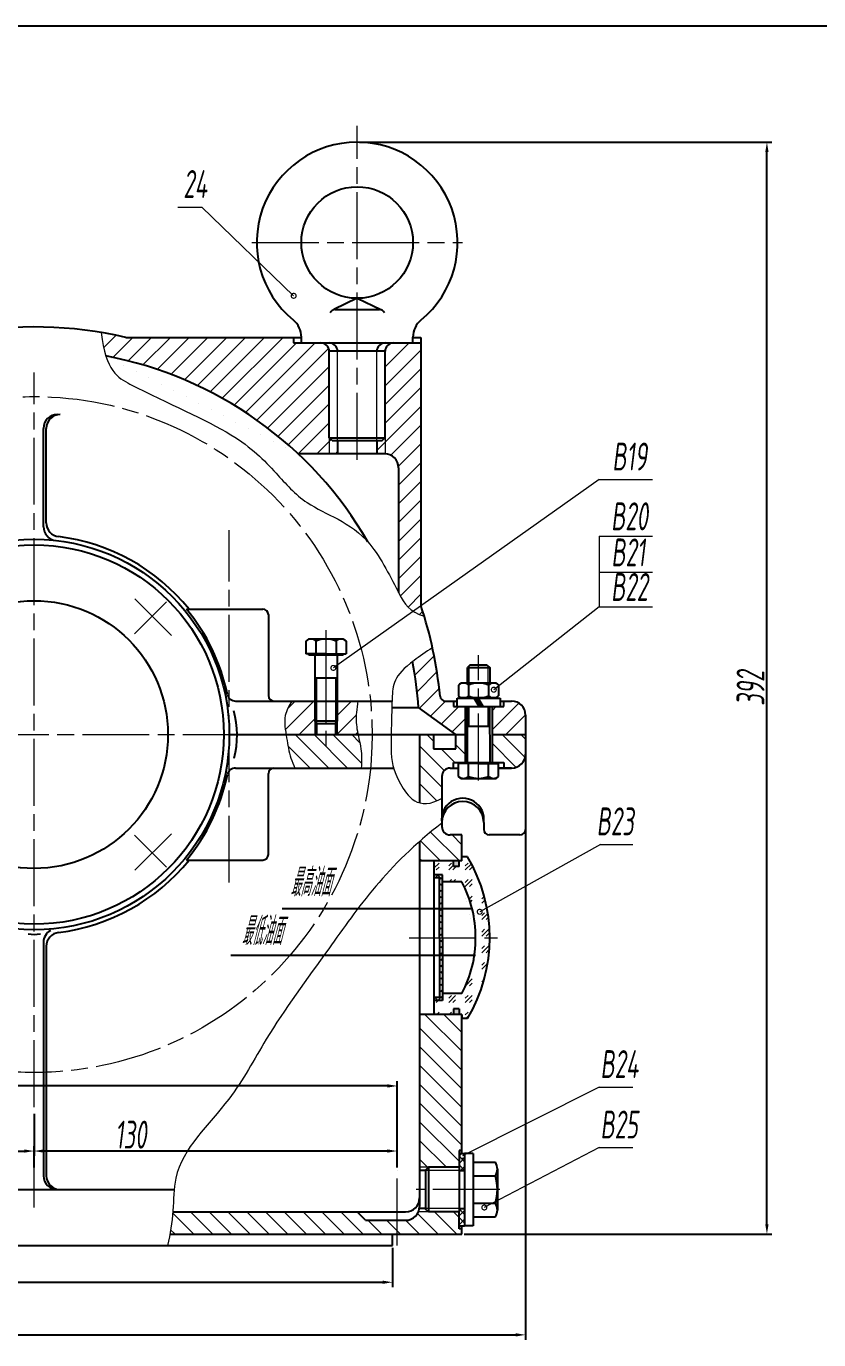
# Model space of a CAD drawing. Extents: x -500 to 7960, y -6170 to 1582.
# Drawn here: x 633.9 to 917.9, y -113.8 to 357.1 of the extents above; entities that cross this region are included whole.
import ezdxf

# ---------------------------------------------------------------- set-up
doc = ezdxf.new("R2010")
doc.units = 0
doc.linetypes.add('ACAD_ISO08W100', pattern=[36, 24, -3, 6, -3])
doc.layers.get('0').update_dxf_attribs({"linetype": 'CONTINUOUS'})
doc.layers.get('Defpoints').update_dxf_attribs({"linetype": 'CONTINUOUS'})
for name, color, linetype, lineweight in [('zhongxin', 1, 'ACAD_ISO08W100', 9), ('标注', 5, 'CONTINUOUS', 9), ('粗实线', 7, 'CONTINUOUS', 25), ('细实线 波浪线', 3, 'CONTINUOUS', 9)]:
    doc.layers.add(name, color=color, linetype=linetype, lineweight=lineweight)
doc.styles.get("Standard").update_dxf_attribs({"font": 'gbenor.shx', "width": 0.7, "oblique": 7, "height": 10, "bigfont": 'gbcbig.shx'})
doc.styles.add('窄字宽', font='gbeitc.shx', dxfattribs={"width": 0.5, "oblique": 7, "bigfont": 'gbcbig.shx'})
doc.dimstyles.new('GB-35', dxfattribs={"dimtxt": 4.5, "dimasz": 3.5, "dimexe": 1.75, "dimexo": 0.875, "dimgap": 0.875, "dimtad": 1, "dimdsep": 46, "dimtxsty": 'Standard', "dimcen": 3.5, "dimadec": 0, "dimazin": 0, "dimtfac": 0.7, "dimtmove": 0, "dimatfit": 3, "dimfxl": 1, "dimtzin": 0, "dimarcsym": 0})
pattern_1 = [(45, (-1444.4283, -665.3293), (-3.367596, 3.367596), [])]
pattern_2 = [(45, (34.9157, 3547.1877), (-1.122532, 1.122532), []), (135, (34.9157, 3547.1877), (-1.122532, -1.122532), [])]
pattern_3 = [(45, (36.9157, 3547.1877), (5.939697, -6e-16), [3.5, -4.9]), (45, (38.4006, 3547.1877), (5.939697, -6e-16), [1.4, -7]), (45, (36.9157, 3548.6726), (5.939697, -6e-16), [1.4, -7])]
pattern_4 = [(135, (-1444.4283, -665.3293), (-3.367596, -3.367596), [])]

# ---------------------------------------------------------------- blocks, each defined once
blk = doc.blocks.new('*D194')
at = {"layer": 'Defpoints', "color": 0, "transparency": 16777216}
for p in [(486.77, -31.92), (636.69, -31.92), (636.69, -46.15)]:
    blk.add_point(p, dxfattribs=at)
at = {"layer": '标注', "color": 0, "lineweight": -2, "transparency": 16777216}
for p, q in [((486.77, -32.79), (486.77, -47.9)), ((636.69, -32.79), (636.69, -47.9)), ((490.27, -46.15), (633.19, -46.15))]:
    blk.add_line(p, q, dxfattribs=at)
at = {"layer": '标注', "color": 0, "transparency": 16777216}
for points in [[(490.27, -45.57), (490.27, -46.73), (486.77, -46.15)], [(633.19, -45.57), (633.19, -46.73), (636.69, -46.15)]]:
    blk.add_solid(points, dxfattribs=at)
at = {"layer": '标注', "color": 0, "transparency": 16777216, "insert": (561.73, -40.27), "char_height": 10, "attachment_point": 5}
blk.add_mtext('150%%P0.0315', dxfattribs=at)
blk = doc.blocks.new('*D195')
at = {"layer": 'Defpoints', "color": 0, "transparency": 16777216}
for p in [(636.69, -46.15), (636.69, -52.97), (766.85, -52.97)]:
    blk.add_point(p, dxfattribs=at)
at = {"layer": '标注', "color": 0, "lineweight": -2, "transparency": 16777216}
for p, q in [((636.69, -52.1), (636.69, -44.4)), ((763.35, -46.15), (640.19, -46.15)), ((766.85, -52.1), (766.85, -44.4))]:
    blk.add_line(p, q, dxfattribs=at)
at = {"layer": '标注', "color": 0, "transparency": 16777216}
for points in [[(640.19, -45.57), (640.19, -46.73), (636.69, -46.15)], [(763.35, -45.57), (763.35, -46.73), (766.85, -46.15)]]:
    blk.add_solid(points, dxfattribs=at)
at = {"layer": '标注', "color": 0, "transparency": 16777216, "insert": (671.4, -40.27), "char_height": 10, "attachment_point": 5}
blk.add_mtext('130', dxfattribs=at)
blk = doc.blocks.new('*D196')
at = {"layer": 'Defpoints', "color": 0, "transparency": 16777216}
for p in [(383.5, -22.81), (383.5, -44), (766.85, -52.97)]:
    blk.add_point(p, dxfattribs=at)
at = {"layer": '标注', "color": 0, "lineweight": -2, "transparency": 16777216}
for p, q in [((383.5, -43.12), (383.5, -21.06)), ((763.35, -22.81), (387, -22.81)), ((766.85, -52.1), (766.85, -21.06))]:
    blk.add_line(p, q, dxfattribs=at)
at = {"layer": '标注', "color": 0, "transparency": 16777216}
for points in [[(387, -22.22), (387, -23.39), (383.5, -22.81)], [(763.35, -22.22), (763.35, -23.39), (766.85, -22.81)]]:
    blk.add_solid(points, dxfattribs=at)
at = {"layer": '标注', "color": 0, "transparency": 16777216, "insert": (575.18, -16.93), "char_height": 10, "attachment_point": 5}
blk.add_mtext('383', dxfattribs=at)
blk = doc.blocks.new('*D197')
at = {"layer": 'Defpoints', "color": 0, "transparency": 16777216}
for p in [(367.5, -79.98), (765.2, -79.98), (765.2, -93.2)]:
    blk.add_point(p, dxfattribs=at)
at = {"layer": '标注', "color": 0, "lineweight": -2, "transparency": 16777216}
for p, q in [((367.5, -80.86), (367.5, -94.95)), ((765.2, -80.86), (765.2, -94.95)), ((371, -93.2), (761.7, -93.2))]:
    blk.add_line(p, q, dxfattribs=at)
at = {"layer": '标注', "color": 0, "transparency": 16777216}
for points in [[(371, -92.62), (371, -93.78), (367.5, -93.2)], [(761.7, -92.62), (761.7, -93.78), (765.2, -93.2)]]:
    blk.add_solid(points, dxfattribs=at)
at = {"layer": '标注', "color": 0, "transparency": 16777216, "insert": (566.35, -87.33), "char_height": 10, "attachment_point": 5}
blk.add_mtext('398', dxfattribs=at)
blk = doc.blocks.new('*D198')
at = {"layer": 'Defpoints', "color": 0, "transparency": 16777216}
for p in [(812.85, 82.68), (262.89, 24.18), (812.85, -112.05)]:
    blk.add_point(p, dxfattribs=at)
at = {"layer": '标注', "color": 0, "lineweight": -2, "transparency": 16777216}
for p, q in [((812.85, 81.81), (812.85, -113.8)), ((262.89, 23.31), (262.89, -113.8)), ((266.39, -112.05), (809.35, -112.05))]:
    blk.add_line(p, q, dxfattribs=at)
at = {"layer": '标注', "color": 0, "transparency": 16777216}
for points in [[(266.39, -111.47), (266.39, -112.64), (262.89, -112.05)], [(809.35, -111.47), (809.35, -112.64), (812.85, -112.05)]]:
    blk.add_solid(points, dxfattribs=at)
at = {"layer": '标注', "color": 0, "transparency": 16777216, "insert": (567.49, -106.18), "char_height": 10, "attachment_point": 5}
blk.add_mtext('550', dxfattribs=at)
blk = doc.blocks.new('_DotSmall')
at = {"color": 0, "linetype": 'ByBlock', "const_width": 0.5}
blk.add_lwpolyline([(-0.0625, 0, 1), (0.0625, 0, 1)], format="xyb", close=True, dxfattribs=at)
blk = doc.blocks.new('*D249')
at = {"layer": 'Defpoints', "color": 0, "transparency": 16777216}
for p in [(752.51, 315.6), (899.37, 315.6), (790.03, -75.98)]:
    blk.add_point(p, dxfattribs=at)
at = {"layer": '标注', "color": 0, "lineweight": -2, "transparency": 16777216}
for p, q in [((753.38, 315.6), (901.12, 315.6)), ((899.37, -72.48), (899.37, 312.1)), ((790.91, -75.98), (901.12, -75.98))]:
    blk.add_line(p, q, dxfattribs=at)
at = {"layer": '标注', "color": 0, "transparency": 16777216}
for points in [[(898.79, 312.1), (899.95, 312.1), (899.37, 315.6)], [(898.79, -72.48), (899.95, -72.48), (899.37, -75.98)]]:
    blk.add_solid(points, dxfattribs=at)
at = {"layer": '标注', "color": 0, "transparency": 16777216, "insert": (893.5, 119.81), "char_height": 10, "attachment_point": 5, "rotation": 90}
blk.add_mtext('392', dxfattribs=at)

msp = doc.modelspace()

# ---------------------------------------------------------------- hatches: boundary and pattern name
at = {"layer": '细实线 波浪线'}
h = msp.add_hatch(dxfattribs=at)
h.set_pattern_fill('ANSI31', color=256, scale=1.5)
h.set_pattern_definition(pattern_1)
edge = h.paths.add_edge_path()
edge.add_arc((739.508, 240.595), 3, 0, 90)
edge.add_line((739.508, 243.595), (732.508, 243.595))
edge.add_line((732.508, 243.595), (729.694, 243.595))
edge.add_line((729.694, 243.595), (729.694, 245.595))
edge.add_line((729.694, 245.595), (669.608, 245.595))
edge.add_arc((636.686, 103.185), 146.167, 76.98342, 80.52798)
edge.add_spline(control_points=[(660.741, 247.358), (661.144, 243.892), (661.718, 241.143), (662.419, 238.934)], knot_values=[9.209174, 9.209174, 9.209174, 9.209174, 11.0254562, 11.0254562, 11.0254562, 11.0254562], degree=3, periodic=0)
edge.add_arc((636.686, 103.185), 138.167, 46.76246, 79.26628, ccw=False)
edge.add_line((731.334, 203.842), (742.508, 203.842))
edge.add_line((742.508, 203.842), (742.508, 209.595))
edge.add_line((742.508, 209.595), (742.508, 240.595))
h.paths.add_polyline_path([(745.508, 208.595), (743.508, 208.595), (742.508, 209.595), (742.508, 203.842), (745.508, 203.842)])
edge = h.paths.add_edge_path()
edge.add_line((775.322, 243.595), (765.508, 243.595))
edge.add_arc((765.508, 240.595), 3, 90, 180)
edge.add_line((762.508, 240.595), (762.508, 209.595))
edge.add_line((762.508, 209.595), (762.508, 203.838))
edge.add_arc((762.322, 198.842), 5, 0, 87.8688, ccw=False)
edge.add_line((767.322, 198.842), (767.322, 154.169))
edge.add_spline(control_points=[(767.322, 154.169), (767.41, 154.002), (769.4, 150.211), (771.128, 147.245), (776.561, 145.609)], knot_values=[109.9490929, 109.9490929, 109.9490929, 109.9490929, 110.358329, 119.2878236, 119.2878236, 119.2878236, 119.2878236], degree=3, periodic=0)
edge.add_arc((636.686, 103.185), 146.167, 16.87262, 18.47222)
edge.add_line((775.322, 149.497), (775.322, 243.595))
h.paths.add_polyline_path([(762.508, 209.595), (761.508, 208.595), (759.508, 208.595), (759.508, 203.842), (762.322, 203.842, -0.0092994), (762.508, 203.838)])
h = msp.add_hatch(dxfattribs=at)
h.set_pattern_fill('ANSI31', color=256, scale=1.5)
h.set_pattern_definition(pattern_1)
edge = h.paths.add_edge_path()
edge.add_line((434.27, 146.185), (433.07, 146.185))
edge.add_line((433.07, 146.185), (429.77, 146.185))
edge.add_line((429.77, 146.185), (429.77, 148.185))
edge.add_line((429.77, 148.185), (428.77, 148.185))
edge.add_arc((428.77, 146.185), 2, 90, 180)
edge.add_line((426.77, 146.185), (426.77, 123))
edge.add_spline(control_points=[(426.77, 123), (429.044, 123.987), (431.583, 124.535), (434.27, 125.197)], knot_values=[0, 0, 0, 0, 7.4713605, 7.4713605, 7.4713605, 7.4713605], degree=3, periodic=0)
edge.add_line((434.27, 125.197), (434.27, 146.185))
edge = h.paths.add_edge_path()
edge.add_spline(control_points=[(447.27, 130.96), (449.341, 132.483), (455.079, 137.606), (456.638, 141.458), (458.141, 145.584), (458.937, 147.422), (459.23, 148.185)], knot_values=[18.9977529, 18.9977529, 18.9977529, 18.9977529, 24.6611668, 36.1696556, 39.6723661, 42.109169, 42.109169, 42.109169, 42.109169], degree=3, periodic=0)
edge.add_line((459.23, 148.185), (451.77, 148.185))
edge.add_line((451.77, 148.185), (451.77, 146.185))
edge.add_line((451.77, 146.185), (447.27, 146.185))
edge.add_line((447.27, 146.185), (447.27, 130.96))
edge = h.paths.add_edge_path()
edge.add_line((737.33, 115.185), (729.185, 115.185))
edge.add_spline(control_points=[(729.185, 115.185), (728.085, 113.53), (726.025, 109.829), (726.625, 105.508), (727.02, 103.185)], knot_values=[2.3109529, 2.3109529, 2.3109529, 2.3109529, 8.0881894, 14.9499465, 14.9499465, 14.9499465, 14.9499465], degree=3, periodic=0)
edge.add_line((727.02, 103.185), (737.33, 103.185))
edge.add_line((737.33, 103.185), (737.33, 108.033))
edge.add_line((737.33, 108.033), (737.33, 115.185))
edge = h.paths.add_edge_path()
edge.add_spline(control_points=[(752.814, 103.185), (752.666, 103.87), (752.152, 106.491), (752.068, 110.555), (752.552, 113.844), (752.781, 115.185)], knot_values=[2.0573073, 2.0573073, 2.0573073, 2.0573073, 4.1556404, 10.0495129, 14.1272959, 14.1272959, 14.1272959, 14.1272959], degree=3, periodic=0)
edge.add_line((752.781, 115.185), (745.33, 115.185))
edge.add_line((745.33, 115.185), (745.33, 108.033))
edge.add_line((745.33, 108.033), (745.33, 103.185))
edge.add_line((745.33, 103.185), (752.814, 103.185))
h.paths.add_polyline_path([(737.93, 107.433), (737.33, 108.033), (737.33, 103.185), (737.93, 103.185)])
h.paths.add_polyline_path([(745.33, 108.033), (744.73, 107.433), (744.73, 103.185), (745.33, 103.185)])
h = msp.add_hatch(dxfattribs=at)
h.set_pattern_fill('ANSI31', color=256, scale=1.5)
h.set_pattern_definition(pattern_1)
edge = h.paths.add_edge_path()
edge.add_spline(control_points=[(779.499, 134.32), (777.123, 132.773), (774.555, 131.025), (772.541, 129.488), (772.354, 129.344)], knot_values=[0.755868, 0.755868, 0.755868, 0.755868, 1, 1.0257589, 1.0257589, 1.0257589, 1.0257589], degree=3, periodic=0)
edge.add_arc((636.686, 103.185), 138.167, 4.03242, 10.91371, ccw=False)
edge.add_line((774.511, 112.901), (787.853, 103.185))
edge.add_line((787.853, 103.185), (791.201, 103.185))
edge.add_line((791.201, 103.185), (791.201, 113.185))
edge.add_line((791.201, 113.185), (788.322, 113.185))
edge.add_line((788.322, 113.185), (787.022, 113.185))
edge.add_line((787.022, 113.185), (787.022, 115.185))
edge.add_line((787.022, 115.185), (784.19, 115.185))
edge.add_arc((784.19, 117.185), 2, 185.42186, 270, ccw=False)
edge.add_arc((636.686, 103.185), 146.167, 5.42186, 12.29892)
edge = h.paths.add_edge_path()
edge.add_arc((807.853, 110.185), 5, 360, 450)
edge.add_line((807.853, 115.185), (805.022, 115.185))
edge.add_line((805.022, 115.185), (805.022, 113.185))
edge.add_line((805.022, 113.185), (800.843, 113.185))
edge.add_line((800.843, 113.185), (800.843, 103.185))
edge.add_line((800.843, 103.185), (812.853, 103.185))
edge.add_line((812.853, 103.185), (812.853, 110.185))
h = msp.add_hatch(color=256, dxfattribs=at)
h.dxf.hatch_style = 1
h.paths.add_polyline_path([(796.022, 115.962), (796.022, 113.462), (796.182, 113.185), (797.625, 113.185)])
h.paths.add_polyline_path([(796.022, 115.962), (795.836, 116.285), (794.392, 116.285), (796.022, 113.462)])
h = msp.add_hatch(dxfattribs=at)
h.set_pattern_fill('ANSI31', color=256, scale=1.5, angle=90)
h.set_pattern_definition(pattern_4)
edge = h.paths.add_edge_path()
edge.add_spline(control_points=[(434.27, 77.585), (431.774, 78.435), (429.272, 79.237), (426.77, 80.04)], knot_values=[0, 0, 0, 0, 7.9180657, 7.9180657, 7.9180657, 7.9180657], degree=3, periodic=0)
edge.add_line((426.77, 80.04), (426.77, 60.185))
edge.add_arc((428.77, 60.185), 2, 180, 270)
edge.add_line((428.77, 58.185), (429.77, 58.185))
edge.add_line((429.77, 58.185), (429.77, 60.185))
edge.add_line((429.77, 60.185), (434.27, 60.185))
edge.add_line((434.27, 60.185), (434.27, 77.585))
edge = h.paths.add_edge_path()
edge.add_spline(control_points=[(461.558, 58.185), (461.192, 58.915), (460.217, 60.665), (455.636, 64.357), (452.02, 69.22), (448.061, 71.791), (447.27, 72.248)], knot_values=[21.912166, 21.912166, 21.912166, 21.912166, 24.3489689, 27.8516794, 39.3601681, 42.109169, 42.109169, 42.109169, 42.109169], degree=3, periodic=0)
edge.add_line((447.27, 72.248), (447.27, 60.185))
edge.add_line((447.27, 60.185), (451.77, 60.185))
edge.add_line((451.77, 60.185), (451.77, 58.185))
edge.add_line((451.77, 58.185), (461.558, 58.185))
edge = h.paths.add_edge_path()
edge.add_spline(control_points=[(753.947, 91.185), (754.117, 93.514), (754.216, 97.56), (753.179, 101.49), (752.814, 103.185)], knot_values=[14.1272959, 14.1272959, 14.1272959, 14.1272959, 21.0762701, 26.2604767, 26.2604767, 26.2604767, 26.2604767], degree=3, periodic=0)
edge.add_line((752.814, 103.185), (727.02, 103.185))
edge.add_spline(control_points=[(727.02, 103.185), (727.087, 102.791), (727.598, 99.884), (728.218, 95.811), (729.633, 92.349), (730.166, 91.185)], knot_values=[14.9499465, 14.9499465, 14.9499465, 14.9499465, 16.1124938, 23.5496564, 27.3860585, 27.3860585, 27.3860585, 27.3860585], degree=3, periodic=0)
edge.add_line((730.166, 91.185), (753.947, 91.185))
h = msp.add_hatch(dxfattribs=at)
h.set_pattern_fill('ANSI31', color=256, scale=1.5, angle=90)
h.set_pattern_definition(pattern_4)
edge = h.paths.add_edge_path()
edge.add_line((787.022, 93.185), (791.201, 93.185))
edge.add_line((791.201, 93.185), (791.201, 103.185))
edge.add_line((791.201, 103.185), (787.853, 103.185))
edge.add_line((787.853, 103.185), (787.853, 98.031))
edge.add_line((787.853, 98.031), (779.853, 98.031))
edge.add_line((779.853, 98.031), (779.853, 103.185))
edge.add_line((779.853, 103.185), (774.853, 103.185))
edge.add_arc((636.686, 103.185), 138.167, -0.06353, 0, ccw=False)
edge.add_line((774.853, 103.031), (774.853, 78.715))
edge.add_spline(control_points=[(774.853, 78.715), (776.93, 78.139), (779.534, 78.43), (782.853, 80.273)], knot_values=[4.4945503, 4.4945503, 4.4945503, 4.4945503, 4.7979796, 4.7979796, 4.7979796, 4.7979796], degree=3, periodic=0)
edge.add_line((782.853, 80.273), (782.853, 88.185))
edge.add_arc((785.853, 88.185), 3, 90, 180, ccw=False)
edge.add_line((785.853, 91.185), (787.022, 91.185))
edge.add_line((787.022, 91.185), (787.022, 93.185))
h.paths.add_polyline_path([(812.853, 103.185), (800.843, 103.185), (800.843, 93.185), (802.166, 93.185), (805.022, 93.185), (805.022, 91.185), (807.853, 91.185, 0.4142136), (812.853, 96.185)])
h = msp.add_hatch(dxfattribs=at)
h.set_pattern_fill('ANSI31', color=256, scale=1.5, angle=90)
h.set_pattern_definition(pattern_4)
edge = h.paths.add_edge_path()
edge.add_line((790.033, 57.85), (790.033, 59.35))
edge.add_line((790.033, 59.35), (790.033, 67.185))
edge.add_line((790.033, 67.185), (785.853, 67.185))
edge.add_arc((785.853, 70.185), 3, 180, 270, ccw=False)
edge.add_line((782.853, 70.185), (782.853, 71.426))
edge.add_spline(control_points=[(782.853, 71.426), (780.003, 69.239), (777.346, 67.044), (774.853, 64.845)], knot_values=[6.2259009, 6.2259009, 6.2259009, 6.2259009, 13.5957956, 13.5957956, 13.5957956, 13.5957956], degree=3, periodic=0)
edge.add_line((774.853, 64.845), (774.853, 57.85))
edge.add_line((774.853, 57.85), (790.033, 57.85))
h.paths.add_polyline_path([(774.853, -51.982), (778.033, -51.982), (789.033, -51.982), (789.033, -45.982), (790.033, -45.982), (790.033, 2.85), (774.853, 2.85)])
edge = h.paths.add_edge_path()
edge.add_line((790.033, -75.982), (790.033, -73.982))
edge.add_line((790.033, -73.982), (789.033, -73.982))
edge.add_line((789.033, -73.982), (789.033, -67.982))
edge.add_line((789.033, -67.982), (778.033, -67.982))
edge.add_line((778.033, -67.982), (774.436, -67.982))
edge.add_arc((769.853, -65.982), 5, 270, 336.42182, ccw=False)
edge.add_line((769.853, -70.982), (755.474, -70.982))
edge.add_line((755.474, -70.982), (752.474, -67.982))
edge.add_line((752.474, -67.982), (686.439, -67.982))
edge.add_spline(control_points=[(686.439, -67.982), (686.22, -70.681), (685.839, -73.343), (685.362, -75.982)], knot_values=[166.2816614, 166.2816614, 166.2816614, 166.2816614, 174.3285092, 174.3285092, 174.3285092, 174.3285092], degree=3, periodic=0)
edge.add_line((685.362, -75.982), (790.033, -75.982))
h = msp.add_hatch(dxfattribs=at)
h.set_pattern_fill('GOST_GLASS', color=256, scale=0.7)
h.set_pattern_definition(pattern_3)
edge = h.paths.add_edge_path()
edge.add_line((794.921, 30.35), (800.033, 30.35))
edge.add_arc((743.471, 30.35), 56.562, 360, 390.84432)
edge.add_line((792.033, 59.35), (790.033, 59.35))
edge.add_line((790.033, 59.35), (790.033, 57.85))
edge.add_line((790.033, 57.85), (789.033, 57.85))
edge.add_line((789.033, 57.85), (789.033, 55.85))
edge.add_line((789.033, 55.85), (787.033, 55.85))
edge.add_line((787.033, 55.85), (787.033, 57.85))
edge.add_line((787.033, 57.85), (780.033, 57.85))
edge.add_line((780.033, 57.85), (780.033, 52.85))
edge.add_line((780.033, 52.85), (785.033, 52.85))
edge.add_line((785.033, 52.85), (785.033, 50.35))
edge.add_line((785.033, 50.35), (790.033, 50.35))
edge.add_arc((753.841, 30.908), 41.084, -0.77799, 28.24396, ccw=False)
h = msp.add_hatch(color=256, dxfattribs=at)
h.dxf.hatch_style = 1
h.paths.add_polyline_path([(787.033, 55.85), (787.033, 57.85), (789.033, 57.85), (789.033, 55.85)])
h.paths.add_polyline_path([(787.033, 2.85), (787.033, 4.85), (789.033, 4.85), (789.033, 2.85)])
h = msp.add_hatch(dxfattribs=at)
h.set_pattern_fill('ANSI37', color=256, scale=0.5)
h.set_pattern_definition(pattern_2)
h.paths.add_polyline_path([(782.033, 30.35), (783.033, 30.35), (783.033, 52.85), (780.033, 52.85), (780.033, 51.85), (782.033, 51.85)])
h = msp.add_hatch(dxfattribs=at)
h.set_pattern_fill('GOST_GLASS', color=256, scale=0.7)
h.set_pattern_definition(pattern_3)
edge = h.paths.add_edge_path()
edge.add_line((794.921, 30.35), (800.033, 30.35))
edge.add_arc((743.471, 30.35), 56.562, -30.84432, 0, ccw=False)
edge.add_line((792.033, 1.35), (790.033, 1.35))
edge.add_line((790.033, 1.35), (790.033, 2.85))
edge.add_line((790.033, 2.85), (789.033, 2.85))
edge.add_line((789.033, 2.85), (789.033, 4.85))
edge.add_line((789.033, 4.85), (787.033, 4.85))
edge.add_line((787.033, 4.85), (787.033, 2.85))
edge.add_line((787.033, 2.85), (780.033, 2.85))
edge.add_line((780.033, 2.85), (780.033, 7.85))
edge.add_line((780.033, 7.85), (785.033, 7.85))
edge.add_line((785.033, 7.85), (785.033, 10.35))
edge.add_line((785.033, 10.35), (790.033, 10.35))
edge.add_arc((753.841, 29.793), 41.084, 331.75604, 360.77799)
h = msp.add_hatch(dxfattribs=at)
h.set_pattern_fill('ANSI37', color=256, scale=0.5)
h.set_pattern_definition(pattern_2)
h.paths.add_polyline_path([(782.033, 30.35), (783.033, 30.35), (783.033, 7.85), (780.033, 7.85), (780.033, 8.85), (782.033, 8.85)])
h = msp.add_hatch(dxfattribs=at)
h.set_pattern_fill('ANSI37', color=256, scale=0.7)
h.set_pattern_definition([(45, (-1444.4283, -665.3293), (-1.5715448, 1.5715448), []), (135, (-1444.4283, -665.3293), (-1.5715448, -1.5715448), [])])
h.paths.add_polyline_path([(791.033, -46.982), (789.033, -46.982), (789.033, -51.982), (789.033, -53.182), (791.033, -53.182)])
h.paths.add_polyline_path([(789.033, -72.982), (791.033, -72.982), (791.033, -66.782), (789.033, -66.782), (789.033, -67.982)])

# ---------------------------------------------------------------- linework, layer by layer
for p, q in [((735.023, 137.405), (734.14, 136.695)), ((734.14, 136.695), (734.14, 132.105)), ((747.638, 137.405), (735.023, 137.405)), ((737.735, 136.695), (737.735, 132.105)), ((744.925, 136.695), (744.925, 132.105)), ((747.638, 137.405), (748.52, 136.695)), ((748.52, 136.695), (748.52, 132.105)), ((741.33, 132.105), (734.14, 132.105)), ((735.186, 131.705), (735.186, 132.105)), ((741.33, 132.105), (748.52, 132.105)), ((747.475, 131.705), (747.475, 132.105)), ((747.475, 131.705), (735.186, 131.705)), ((737.33, 131.705), (737.33, 108.033)), ((745.33, 131.705), (745.33, 108.033)), ((793.022, 128.185), (792.022, 127.185)), ((792.022, 121.61), (792.022, 127.185)), ((793.022, 128.185), (799.022, 128.185)), ((793.022, 128.185), (799.022, 128.185)), ((799.022, 128.185), (800.022, 127.185)), ((745.33, 123.349), (737.33, 123.349)), ((789.714, 121.61), (788.832, 120.9)), ((788.832, 120.9), (788.832, 117.02)), ((802.329, 121.61), (789.714, 121.61)), ((792.427, 120.9), (792.427, 117.02)), ((799.617, 120.9), (799.617, 117.02)), ((802.329, 121.61), (803.212, 120.9)), ((803.212, 120.9), (803.212, 117.02)), ((789.714, 116.31), (788.832, 117.02)), ((802.329, 116.31), (789.714, 116.31)), ((792.022, 116.285), (792.022, 116.31)), ((792.022, 93.185), (792.022, 113.185)), ((802.329, 116.31), (803.212, 117.02)), ((738.33, 107.033), (737.33, 108.033)), ((744.33, 107.033), (738.33, 107.033)), ((744.33, 107.033), (738.33, 107.033)), ((744.33, 107.033), (745.33, 108.033)), ((792.022, 106.185), (800.022, 106.185)), ((788.832, 88.195), (788.832, 92.785)), ((796.022, 92.785), (788.832, 92.785)), ((789.877, 93.185), (802.166, 93.185)), ((789.877, 93.185), (789.877, 92.785)), ((792.427, 88.195), (792.427, 92.785)), ((796.022, 92.785), (803.212, 92.785)), ((799.617, 88.195), (799.617, 92.785)), ((802.166, 93.185), (802.166, 92.785)), ((803.212, 88.195), (803.212, 92.785)), ((789.714, 87.485), (788.832, 88.195)), ((789.714, 87.485), (802.329, 87.485)), ((802.329, 87.485), (803.212, 88.195))]:
    msp.add_line(p, q)
for centre, radius, start, end in [((735.938, 134.774), 2.63, 46.89265, 133.10735), ((741.33, 128.279), 9.151, 66.86849, 113.13151), ((746.723, 134.774), 2.63, 46.89265, 133.10735), ((790.629, 118.98), 2.63, 46.89265, 133.10735), ((796.022, 112.485), 9.151, 66.86849, 113.13151), ((801.414, 118.98), 2.63, 46.89265, 133.10735), ((790.629, 118.941), 2.63, 226.89265, 313.10735), ((796.022, 125.436), 9.151, 246.86849, 293.13151), ((801.414, 118.941), 2.63, 226.89265, 313.10735), ((801.414, 118.941), 2.63, 226.89265, 313.10735), ((790.629, 90.115), 2.63, 226.89265, 313.10735), ((796.022, 96.941), 9.456, 247.65611, 292.34389), ((801.414, 90.115), 2.63, 226.89265, 313.10735)]:
    msp.add_arc(centre, radius, start, end)
at = {"layer": 'zhongxin'}
for p, q in [((752.508, 201.651), (752.508, 321.442)), ((714.76, 279.595), (790.256, 279.595)), ((636.686, -66.383), (636.686, 232.983)), ((706.686, 50.096), (706.686, 176.506)), ((684.163, 150.764), (672.647, 139.249)), ((685.903, 138.727), (672.842, 151.787)), ((741.33, 140.566), (741.33, 105.73)), ((741.33, 131.527), (741.33, 99.071)), ((796.022, 86.716), (796.022, 131.657)), ((438.012, 103.185), (720.319, 103.185)), ((684.163, 55.605), (672.647, 67.12)), ((685.903, 67.642), (672.842, 54.582)), ((771.143, 30.35), (802.801, 30.35)), ((766.853, -79.982), (766.853, -52.971)), ((803.609, -59.982), (773.609, -59.982))]:
    msp.add_line(p, q, dxfattribs=at)
msp.add_circle((636.686, 103.185), 121.167, dxfattribs=at)
at = {"layer": '标注'}
for p, q in [((688.258, 292.295), (696.791, 292.295)), ((696.791, 292.295), (729.746, 260.495)), ((839.273, 194.577), (743.97, 127.085)), ((839.273, 194.577), (858.306, 194.577)), ((839.292, 174.304), (839.273, 148.97)), ((839.292, 174.304), (858.306, 174.304)), ((839.292, 161.358), (858.306, 161.358)), ((839.273, 148.97), (801.484, 119.266)), ((839.273, 148.97), (858.306, 148.97)), ((839.674, 63.768), (796.428, 39.639)), ((839.674, 63.768), (851.365, 63.768)), ((839.273, -23.255), (790.213, -47.911)), ((839.273, -23.255), (851.365, -23.255)), ((839.273, -44.929), (798.085, -66.39)), ((839.273, -44.929), (851.365, -44.929))]:
    msp.add_line(p, q, dxfattribs=at)
at = {"layer": '粗实线'}
for p, q in [((1743.878, 357.14), (61.878, 357.14)), ((752.508, 259.595), (744.16, 255.531)), ((752.508, 259.595), (760.972, 255.539)), ((744.662, 255.595), (760.502, 255.595)), ((669.608, 245.595), (732.508, 245.595)), ((729.694, 245.595), (729.694, 243.595)), ((732.508, 243.595), (732.508, 245.654)), ((772.508, 243.595), (772.508, 245.654)), ((772.508, 245.595), (775.322, 245.595)), ((775.322, 245.595), (775.322, 149.497)), ((729.694, 243.595), (775.322, 243.595)), ((732.508, 243.595), (772.508, 243.595)), ((742.508, 209.595), (742.508, 240.595)), ((762.508, 240.595), (742.508, 240.595)), ((762.508, 209.595), (762.508, 240.595)), ((640.086, 177.713), (640.086, 212.95)), ((641.086, 179.105), (641.086, 212.95)), ((742.508, 209.595), (762.508, 209.595)), ((743.508, 208.595), (742.508, 209.595)), ((743.508, 208.595), (761.508, 208.595)), ((745.508, 208.595), (745.508, 203.842)), ((759.508, 208.595), (759.508, 203.842)), ((761.508, 208.595), (762.508, 209.595)), ((762.322, 203.842), (731.334, 203.842)), ((767.322, 198.842), (767.322, 154.169)), ((691.336, 148.185), (718.686, 148.185)), ((720.686, 146.185), (720.686, 117.185)), ((792.022, 127.185), (800.022, 127.185)), ((800.022, 127.185), (800.086, 121.61)), ((708.938, 115.185), (765.027, 115.185)), ((784.19, 115.185), (788.322, 115.185)), ((787.022, 115.185), (787.022, 113.185)), ((787.022, 113.185), (805.022, 113.185)), ((788.322, 113.185), (788.322, 116.285)), ((788.322, 116.285), (803.722, 116.285)), ((788.322, 113.185), (803.722, 113.185)), ((791.201, 113.185), (791.201, 93.185)), ((796.182, 113.185), (794.392, 116.285)), ((797.625, 113.185), (795.836, 116.285)), ((799.98, 113.185), (800.098, 93.185)), ((800.843, 113.185), (800.843, 93.185)), ((803.722, 116.285), (803.722, 113.185)), ((803.722, 115.185), (807.853, 115.185)), ((805.022, 113.185), (805.022, 115.185)), ((764.946, 112.901), (774.511, 112.901)), ((787.853, 103.185), (774.511, 112.901)), ((812.853, 110.185), (812.853, 96.185)), ((745.33, 108.033), (737.33, 108.033)), ((737.93, 107.433), (737.93, 103.185)), ((744.73, 107.433), (744.73, 103.185)), ((706.686, 103.185), (791.201, 103.185)), ((774.853, 103.031), (774.853, 78.715)), ((779.853, 103.185), (779.853, 98.031)), ((787.853, 98.031), (787.853, 103.185)), ((800.843, 103.185), (812.853, 103.185)), ((800.843, 103.185), (812.853, 103.185)), ((779.853, 98.031), (787.853, 98.031)), ((812.853, 96.185), (812.853, 69.185)), ((708.938, 91.185), (765.566, 91.185)), ((785.853, 91.185), (788.832, 91.185)), ((787.022, 91.185), (787.022, 93.185)), ((787.022, 93.185), (805.022, 93.185)), ((807.853, 91.185), (803.212, 91.185)), ((803.212, 91.185), (807.853, 91.185)), ((805.022, 93.185), (805.022, 91.185)), ((720.686, 60.185), (720.686, 89.185)), ((782.853, 88.185), (782.853, 70.185)), ((797.853, 71.685), (797.853, 69.185)), ((790.033, 67.185), (785.853, 67.185)), ((790.033, 57.85), (790.033, 67.185)), ((810.853, 67.185), (799.853, 67.185)), ((774.853, 64.845), (774.853, -65.982)), ((691.336, 58.185), (718.686, 58.185)), ((790.033, 57.85), (774.853, 57.85)), ((780.033, 57.85), (780.033, 2.85)), ((787.033, 55.85), (787.033, 57.85)), ((789.033, 55.85), (789.033, 57.85)), ((790.033, 57.85), (790.033, 59.35)), ((792.033, 59.35), (790.033, 59.35)), ((783.033, 52.85), (780.033, 52.85)), ((782.033, 51.85), (780.033, 51.85)), ((782.033, 30.35), (782.033, 51.85)), ((783.033, 30.35), (783.033, 52.85)), ((789.033, 55.85), (787.033, 55.85)), ((790.033, 50.35), (783.033, 50.35)), ((793.75, 40.662), (725.614, 40.662)), ((640.086, 28.656), (640.086, -54.982)), ((782.033, 30.35), (782.033, 8.85)), ((783.033, 30.35), (783.033, 7.85)), ((641.086, 27.264), (641.086, -54.982)), ((794.925, 23.92), (707.201, 23.92)), ((790.033, 10.35), (783.033, 10.35)), ((782.033, 8.85), (780.033, 8.85)), ((783.033, 7.85), (780.033, 7.85)), ((787.033, 4.85), (787.033, 2.85)), ((789.033, 4.85), (787.033, 4.85)), ((789.033, 4.85), (789.033, 2.85)), ((790.033, 2.85), (774.853, 2.85)), ((790.033, -46.982), (790.033, 2.85)), ((790.033, 2.85), (790.033, 1.35)), ((792.033, 1.35), (790.033, 1.35)), ((789.033, -45.982), (789.033, -51.982)), ((790.033, -45.982), (789.033, -45.982)), ((789.033, -46.982), (791.033, -46.982)), ((794.033, -46.982), (791.033, -46.982)), ((791.033, -46.982), (791.033, -72.982)), ((794.033, -46.982), (794.033, -72.982)), ((794.033, -50.182), (802.033, -50.182)), ((777.033, -53.182), (774.853, -53.182)), ((778.033, -51.982), (777.033, -52.982)), ((777.033, -52.982), (777.033, -66.982)), ((778.033, -51.982), (778.033, -67.982)), ((789.033, -51.982), (778.033, -51.982)), ((789.033, -51.982), (789.033, -67.982)), ((789.033, -53.182), (791.033, -53.182)), ((794.033, -55.082), (802.033, -55.082)), ((802.774, -52.632), (802.774, -67.332)), ((371.502, -59.982), (686.919, -59.982)), ((794.033, -64.882), (802.033, -64.882)), ((686.439, -67.982), (769.853, -67.982)), ((755.474, -70.982), (752.474, -67.982)), ((777.033, -66.782), (774.789, -66.782)), ((778.033, -67.982), (777.033, -66.982)), ((789.033, -67.982), (778.033, -67.982)), ((789.033, -66.782), (791.033, -66.782)), ((789.033, -73.982), (789.033, -67.982)), ((794.033, -69.782), (802.033, -69.782)), ((755.474, -70.982), (769.853, -70.982)), ((789.033, -72.982), (791.033, -72.982)), ((790.033, -73.982), (789.033, -73.982)), ((790.033, -75.982), (790.033, -72.982)), ((794.033, -72.982), (791.033, -72.982)), ((367.502, -79.982), (765.204, -79.982)), ((685.362, -75.982), (790.033, -75.982)), ((765.204, -79.982), (765.204, -75.982))]:
    msp.add_line(p, q, dxfattribs=at)
for centre, radius in [((752.508, 279.595), 20), ((636.686, 103.185), 70), ((636.686, 103.185), 68), ((636.686, 103.185), 48)]:
    msp.add_circle(centre, radius, dxfattribs=at)
for centre, radius, start, end in [((752.508, 279.595), 36, 309.5212, 230.4788), ((744.662, 253.595), 2, 90, 154.87781), ((760.502, 253.595), 2, 25.12219, 90), ((724.508, 245.654), 8, 0, 50.4788), ((780.508, 245.654), 8, 129.5212, 180), ((636.686, 103.185), 146.167, 76.98342, 100.33609), ((739.508, 240.595), 3, 0, 90), ((742.508, 240.595), 3, 0, 90), ((762.508, 240.595), 3, 90, 180), ((765.508, 240.595), 3, 90, 180), ((636.686, 103.185), 138.167, 29.98553, 79.26628), ((645.086, 212.95), 5, 90, 180), ((646.086, 212.95), 5, 90, 180), ((762.322, 198.842), 5, 0, 90), ((646.086, 179.105), 5, 180, 262.9419), ((645.086, 177.713), 5, 180, 263.56938), ((636.686, 103.185), 71.5, 39.0037, 82.9419), ((636.686, 103.185), 70.792, 11.72844, 39.46916), ((718.686, 146.185), 2, 0, 90), ((636.686, 103.185), 146.167, 5.42186, 18.47222), ((636.686, 103.185), 138.167, 4.03242, 10.91371), ((708.938, 118.185), 3, 191.72844, 270), ((722.686, 117.185), 2, 180, 270), ((784.19, 117.185), 2, 185.42186, 270), ((807.853, 110.185), 5, 0, 90), ((675.785, 103.039), 33.678, 345.68667, 14.82512), ((636.686, 103.185), 138.167, 359.93647, 0), ((807.853, 96.185), 5, 270, 0), ((708.938, 88.185), 3, 90, 168.27156), ((722.686, 89.185), 2, 90, 180), ((785.853, 88.185), 3, 90, 180), ((636.686, 103.185), 70.792, 320.53084, 348.27156), ((790.353, 72.778), 7.579, 351.70508, 188.29492), ((790.353, 71.685), 7.5, 0, 180), ((785.853, 70.185), 3, 180, 270), ((799.853, 69.185), 2, 180, 270), ((810.853, 69.185), 2, 270, 0), ((636.686, 103.185), 71.5, 277.0581, 320.9963), ((718.686, 60.185), 2, 270, 0), ((743.471, 30.35), 56.562, 329.15568, 30.84432), ((753.841, 30.908), 41.084, 359.22201, 28.24396), ((645.086, 28.656), 5, 120.32329, 180), ((636.737, 44.743), 13.221, 260.37892, 279.62108), ((646.086, 27.264), 5, 97.0581, 180), ((753.841, 29.793), 41.084, 331.75604, 0.77799), ((798.354, -52.632), 4.421, 326.34357, 33.65643), ((645.086, -54.982), 5, 180, 270), ((646.086, -54.982), 5, 180, 270), ((786.203, -59.982), 16.571, 342.80091, 17.19909), ((769.853, -62.982), 5, 270, 0), ((798.354, -67.332), 4.421, 326.34357, 33.65643), ((769.853, -65.982), 5, 270, 0)]:
    msp.add_arc(centre, radius, start, end, dxfattribs=at)
at = {"layer": '细实线 波浪线'}
for p, q in [((745.508, 208.595), (745.508, 240.595)), ((759.508, 208.595), (759.508, 240.595)), ((742.508, 209.595), (742.508, 203.842)), ((762.508, 209.595), (762.508, 203.842)), ((792.622, 121.61), (792.622, 127.785)), ((799.422, 121.61), (799.422, 127.785)), ((737.93, 123.349), (737.93, 107.433)), ((744.73, 123.349), (744.73, 107.433)), ((792.622, 106.185), (792.622, 113.185)), ((799.422, 106.185), (799.422, 113.185)), ((737.33, 108.033), (737.33, 103.185)), ((745.33, 108.033), (745.33, 103.185)), ((778.033, -51.982), (774.853, -51.982)), ((789.033, -53.182), (777.033, -53.182)), ((778.033, -67.982), (774.436, -67.982)), ((789.033, -66.782), (777.033, -66.782))]:
    msp.add_line(p, q, dxfattribs=at)
for points, knots in [([(660.741, 247.358), (662.361, 233.437), (680.681, 223.547), (709.446, 211.447), (722.54, 198.186), (735.191, 183.461), (755.528, 178.395), (766.941, 154.433), (771.128, 147.245), (776.561, 145.609)], [9.209174, 9.209174, 9.209174, 9.209174, 16.5038342, 39.7796366, 59.1126141, 74.2210694, 96.6540946, 110.358329, 119.2878236, 119.2878236, 119.2878236, 119.2878236]), ([(779.499, 134.32), (777.123, 132.773), (765.285, 124.715), (765.187, 118.287), (764.265, 95.968), (765.615, 88.653), (774.214, 75.286), (783.169, 80.451)], [0.755868, 0.755868, 0.755868, 0.755868, 1, 2, 3, 4, 4.807534, 4.807534, 4.807534, 4.807534]), ([(729.185, 115.185), (728.085, 113.53), (725.836, 109.489), (727.255, 102.131), (728.218, 95.811), (729.633, 92.349), (730.166, 91.185)], [2.3109529, 2.3109529, 2.3109529, 2.3109529, 8.0881894, 16.1124938, 23.5496564, 27.3860585, 27.3860585, 27.3860585, 27.3860585]), ([(752.781, 115.185), (752.552, 113.844), (752.068, 110.555), (752.187, 104.746), (754.233, 98.26), (754.117, 93.514), (753.947, 91.185)], [2.0573073, 2.0573073, 2.0573073, 2.0573073, 6.1350904, 12.0289629, 19.3115025, 26.2604767, 26.2604767, 26.2604767, 26.2604767]), ([(782.853, 71.426), (763.291, 56.413), (744.947, 29.506), (721.292, -2.234), (706.521, -30.64), (686.526, -47.894), (686.831, -67.921), (685.438, -75.898), (684.574, -79.982)], [6.2259009, 6.2259009, 6.2259009, 6.2259009, 56.809036, 94.7852554, 120.0097816, 154.1202743, 165.8705192, 178.4085854, 178.4085854, 178.4085854, 178.4085854])]:
    msp.add_open_spline(points, degree=3, knots=knots, dxfattribs=at)

# ---------------------------------------------------------------- block references
at = {"layer": '标注', "xscale": 3.5, "yscale": 3.5, "zscale": 3.5, "rotation": 235.1409742256027}
for p in [(729.746, 260.495), (743.97, 127.085), (801.484, 119.266), (796.428, 39.639), (790.213, -47.911), (798.085, -66.39)]:
    msp.add_blockref('_DotSmall', p, dxfattribs=at)

# ---------------------------------------------------------------- texts
at = {"layer": '标注', "char_height": 10, "attachment_point": 1}
for s, insert in [('24', (690.202, 305.58)), ('B19', (843.945, 207.862)), ('B20', (843.521, 186.43)), ('B21', (843.595, 173.484)), ('B22', (843.521, 161.096)), ('B23', (838.323, 77.052)), ('B24', (839.697, -9.97)), ('B25', (839.697, -31.645))]:
    msp.add_mtext_dynamic_manual_height_columns(s, width=5.59873, gutter_width=12.5, heights=[0], dxfattribs=dict(at, insert=insert))
at = {"layer": '标注', "char_height": 10, "attachment_point": 1, "style": '窄字宽'}
for s, insert in [('最高油面', (728.513, 55.211)), ('最低油面', (711.088, 37.692))]:
    msp.add_mtext_dynamic_manual_height_columns(s, width=19.93827, gutter_width=25, heights=[0], dxfattribs=dict(at, insert=insert))

# ---------------------------------------------------------------- dimensions: what is measured, and where the dimension line sits
at = {"layer": '标注'}
dim = msp.add_linear_dim(base=(899.371, 315.595), p1=(790.033, -75.982), p2=(752.508, 315.595), angle=90, dimstyle='GB-35', override={"dimdec": 0}, dxfattribs=at)
dim.commit()
dim.dimension.update_dxf_attribs({"geometry": '*D249', "text_midpoint": (893.496, 119.807)})
for base, p1, p2, text, picture, middle in [((812.853, -112.054), (262.89, 24.185), (812.853, 82.685), '550', '*D198', (567.486, -112.054)), ((636.686, -46.149), (486.77, -31.919), (636.686, -31.919), '150%%P0.0315', '*D194', (561.728, -46.149)), ((636.686, -46.149), (766.853, -52.971), (636.686, -52.971), '130', '*D195', (671.402, -46.149)), ((765.204, -93.201), (367.502, -79.982), (765.204, -79.982), '398', '*D197', (566.353, -93.201))]:
    dim = msp.add_linear_dim(base=base, p1=p1, p2=p2, text=text, dimstyle='GB-35', dxfattribs=at)
    dim.commit()
    dim.dimension.update_dxf_attribs({"geometry": picture, "text_midpoint": middle, "dimtype": 160})
dim = msp.add_linear_dim(base=(383.502, -22.806), p1=(766.853, -52.971), p2=(383.502, -43.999), text='383', dimstyle='GB-35', dxfattribs=at)
dim.commit()
dim.dimension.update_dxf_attribs({"geometry": '*D196', "text_midpoint": (575.177, -16.931)})

doc.saveas('drawing.dxf')
